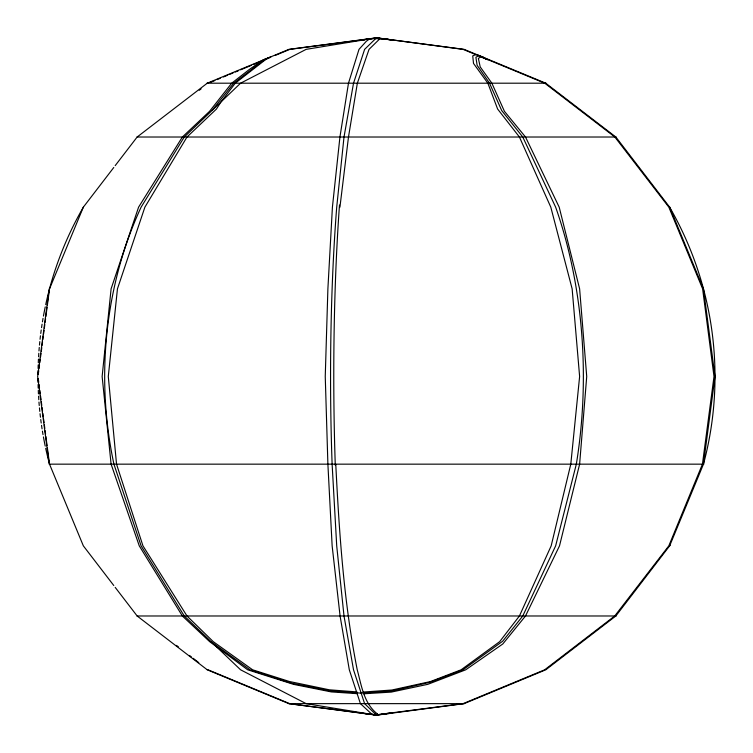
<?xml version="1.0" encoding="UTF-8"?>
<svg xmlns="http://www.w3.org/2000/svg" width="753" height="753" viewBox="0 0 753 753"><rect width="100%" height="100%" fill="white"/><g stroke="black" fill="none" stroke-linecap="round" stroke-linejoin="round"><path stroke-width="1.13" d="M339.932 207.16L348.488 137.018L357.355 83.197L369.036 49.359L379.926 38.695M49.199 288.841L37.65 376.5L49.199 464.159L703.801 464.159M38.29 374.194L38.742 370.73M39.052 368.424L39.504 364.97M39.805 362.664L40.267 359.2M40.568 356.894L41.02 353.43M41.33 351.124L41.782 347.67M42.083 345.363L42.545 341.9M42.846 339.594L43.297 336.13M43.599 333.824L44.06 330.369M44.361 328.054L44.813 324.599M45.124 322.293L45.575 318.83M45.877 316.524L47.091 307.299M47.401 304.993L49.369 289.999M669.662 545.84L703.462 464.159L715.002 376.5L703.462 288.851L669.426 206.604M369.695 38.845L366.382 41.227L359.002 49.359L348.488 83.197L339.932 137.018L332.412 207.16L327.894 288.841L325.249 376.5L327.894 464.159L332.139 545.84L340.083 615.982L349.307 669.822L360.423 703.641L372.189 714.541M113.788 167.477L83.338 207.16L49.519 288.841A336.167 333.108 -90 0 1 83.376 207.169M115.19 165.632L136.444 137.94M670.076 545.294L615.85 615.982L545.765 669.812L464.112 703.641L376.5 715.181L288.879 703.641L207.244 669.803M211.969 110.55L233.712 83.197L264.783 59.308L269.979 57.605M375.38 714.032L374.825 714.616L371.06 714.277M365.054 713.675L375.371 714.795L377.554 714.089C363.746 703.396 361.515 685.541 357.233 669.803C343.782 602.052 339.226 533.02 335.763 464.159M271.108 56.729L267.334 58.254L235.265 83.197L221.024 101.89L216.412 109.072L186.989 137.018L144.887 207.16L117.449 288.841L108.291 376.5L116.536 464.159L142.948 545.84L186.989 615.982L213.268 641.66L252.613 669.803L289.378 681.493L329.334 689.814L356.903 691.913M137.131 137.018L207.254 83.197M199.263 90.275L201.098 88.863M480.969 56.776L478.362 58.405L480.216 66.913L491.869 83.197L504.435 111.34L525.509 137.018L559.197 207.16L579.622 288.841L586.719 376.5L579.622 464.159L559.517 545.84L525.509 615.982L502.797 643.975L465.721 669.803L427.845 684.317L391.24 692.101L363.746 693.777M478.927 55.506L475.896 57.313L477.12 65.304L489.535 83.197L501.705 110.55L522.77 137.018L555.648 207.16A336.167 203.574 -90 0 1 576.327 464.159L555.648 545.84L522.77 615.982L502.665 641.245L463.001 669.803L429.662 682.35L391.579 691L361.167 693.146L330.454 691L292.173 683.376L250.005 669.803L211.584 642.083M475.755 54.611L472.733 55.901L473.505 63.421L487.869 83.197L497.62 109.025L519.429 137.018L550.801 207.16L572.139 288.841L579.622 376.5L570.793 464.159L551.177 545.84L519.429 615.982L499.672 641.66L461.109 669.803L430.368 681.587L391.88 690.021L363.153 692.054M207.235 83.197L288.888 49.359L376.5 37.819L464.121 49.359L545.765 83.197M210.605 82.303L214.887 80.524M217.024 79.63L220.243 78.293M223.453 76.957L227.735 75.178M229.881 74.283L233.091 72.947M235.237 72.062L238.447 70.726M240.584 69.831L251.295 65.379M253.441 64.485L267.362 58.696M275.165 55.449L289.858 49.359L369.601 38.892M267.334 58.292L262.581 60.221L249.281 69.511L231.689 83.197L209.541 111.35L182.367 137.018L138.59 207.16L111.096 288.841L102.135 376.5L111.096 464.159L139.258 545.84L182.367 615.982L209.663 641.66L247.69 669.803L293.67 684.383L331.311 691.913L357.477 693.673M392.002 712.649L376.5 715.181L306.142 703.641L240.584 669.803L184.278 615.982L141.084 545.84L113.929 464.159A336.167 267.513 -90 0 1 141.093 207.169L184.278 137.018L240.584 83.197L306.142 49.359L376.5 37.819L463.086 49.359L544.739 83.197L614.853 137.018L668.843 207.16L702.624 288.841L714.004 376.5L702.445 464.159L668.824 545.84L614.73 615.982L544.654 669.803L463.067 703.641L376.876 714.776M391.645 713.185L378.044 714.663M375.192 38.243L370.853 38.761M364.311 39.853L360.8 39.89L374.41 38.507L388.877 39.58M368.838 714.013L288.888 703.641L464.196 703.641M207.075 83.197L545.925 83.197M136.895 137.018L616.105 137.018M136.895 615.982L616.105 615.982M388.877 39.448L377.837 38.262M382.411 38.629L383.089 38.723M380.209 38.431L376.5 37.819L364.612 49.359L353.524 83.197L344.008 137.018L336.713 207.16A336.167 45.218 -90 0 0 332.12 464.159L336.713 545.84L344.008 615.982L353.524 669.803L364.612 703.641L376.5 715.181M384.218 39.09L386.543 39.467M388.859 39.853L391.174 40.229M372.255 714.305L374.486 714.748M477.28 54.818L483.407 57.313L486.137 59.393M481.892 56.729L488.029 59.826M208.054 669.803L289.67 703.631M545.746 83.197L615.86 137.018L669.662 207.16M137.131 615.982L207.254 669.803M176.484 645.406L178.348 646.836M189.483 655.449L191.337 656.889M193.201 658.32L198.773 662.631M481.412 56.484L483.162 57.962M113.788 585.523L83.338 545.84L49.519 464.159M115.19 587.368L136.444 615.06M377.554 714.089L377.799 714.71M38.29 378.806L38.742 382.27M39.052 384.576L39.504 388.03M39.805 390.336L40.267 393.8M40.568 396.106L41.02 399.57M41.33 401.876L41.782 405.33M42.083 407.637L42.545 411.1M42.846 413.406L43.297 416.87M43.599 419.176L44.06 422.631M44.361 424.946L44.813 428.401M45.124 430.707L45.575 434.17M45.877 436.476L47.091 445.701M47.401 448.007L49.369 463.001M669.624 207.169A336.167 333.108 -90 0 1 703.481 464.159M335.283 465.232A336.638 41.584 90 0 1 339.49 205.023M49.227 463.048A336.167 333.108 -90 0 1 45.707 448.383M45.218 446.105A336.167 333.108 -90 0 1 43.429 436.928M43.015 434.622A336.167 333.108 -90 0 1 42.432 431.158M42.064 428.843A336.167 333.108 -90 0 1 41.537 425.36M41.208 423.035A336.167 333.108 -90 0 1 40.747 419.553M40.455 417.218A336.167 333.108 -90 0 1 40.05 413.726M39.805 411.392A336.167 333.108 -90 0 1 39.457 407.891M39.25 405.556A336.167 333.108 -90 0 1 38.968 402.055M38.798 399.721A336.167 333.108 -90 0 1 38.582 396.229M38.45 393.894A336.167 333.108 -90 0 1 38.29 390.402M38.205 388.077A336.167 333.108 -90 0 1 38.102 384.595M38.055 382.279A336.167 333.108 -90 0 1 38.017 378.806M38.017 374.194A336.167 333.108 -90 0 1 38.055 370.721M38.102 368.405A336.167 333.108 -90 0 1 38.205 364.923M38.29 362.598A336.167 333.108 -90 0 1 38.459 359.106M38.582 356.771A336.167 333.108 -90 0 1 38.808 353.279M38.977 350.945A336.167 333.108 -90 0 1 39.26 347.444M39.467 345.109A336.167 333.108 -90 0 1 39.815 341.608M40.06 339.274A336.167 333.108 -90 0 1 40.464 335.782M40.756 333.447A336.167 333.108 -90 0 1 41.217 329.965M41.547 327.64A336.167 333.108 -90 0 1 42.074 324.157M42.45 321.842A336.167 333.108 -90 0 1 43.034 318.378M43.439 316.072A336.167 333.108 -90 0 1 45.236 306.895M45.717 304.617A336.167 333.108 -90 0 1 49.246 289.961"/></g></svg>
